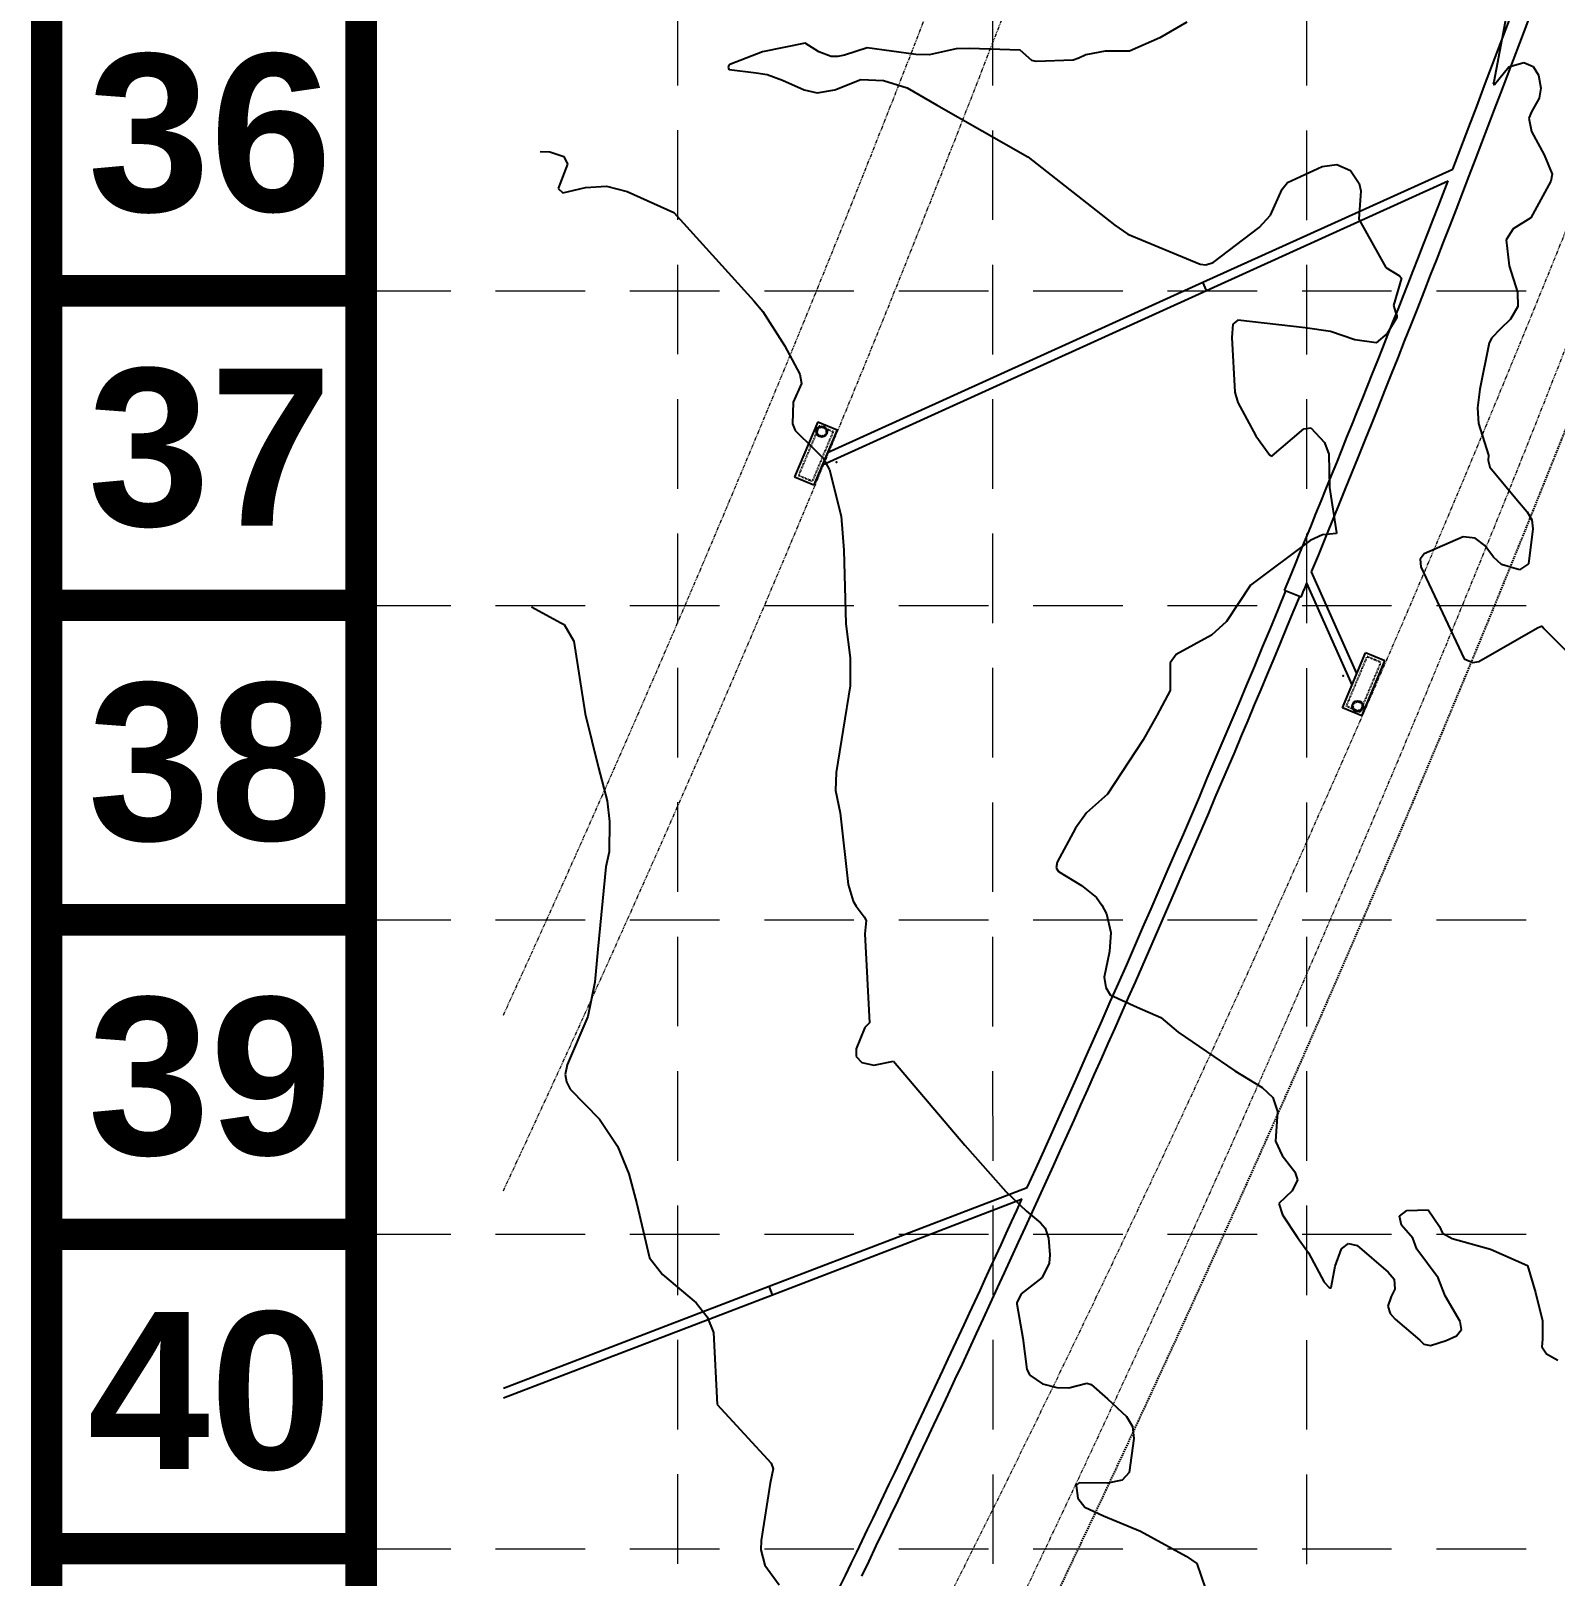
# Model space of a CAD drawing. Header units: inches. Extents: x 2520351 to 2523325, y 7106287 to 7111535.
# Drawn here: x 2520617.8 to 2520872.9, y 7107496.2 to 7107754.8 of the extents above; entities that cross this region are included whole.
import ezdxf
from ezdxf.enums import TextEntityAlignment as Align

# ---------------------------------------------------------------- set-up
doc = ezdxf.new("R2010")
doc.units = ezdxf.units.IN
doc.header["$MEASUREMENT"] = 0
for name, pattern in [('DASHED', [0.75, 0.5, -0.25]), ('HIDDEN', [0.375, 0.25, -0.125]), ('Xbndy-SC$0$HIDDEN', [0.375, 0.25, -0.125]), ('Xbndy-SC$0$PHANTOM2', [1.25, 0.625, -0.125, 0.125, -0.125, 0.125, -0.125]), ('xstorm-rr$0$HIDDEN4', [0.09375, 0.0625, -0.03125])]:
    doc.linetypes.add(name, pattern=pattern)
for name, color, linetype in [('BASE', 7, 'Continuous'), ('CONTOURS', 35, 'Continuous'), ('GRID', 254, 'DASHED'), ('Xbndy-SC$0$ESMT-WTR-RIDGE', 7, 'Xbndy-SC$0$HIDDEN'), ('XSITE-SC$0$bdy-65acres', 1, 'Continuous'), ('xstorm-rr$0$fut-stm-line', 251, 'Continuous'), ('xstorm-rr$0$storm-drain_a-PROP-PIPE', 251, 'Continuous')]:
    doc.layers.add(name, color=color, linetype=linetype)
doc.layers.add('Xbndy-SC$0$ROW-EX', color=5, linetype='Xbndy-SC$0$PHANTOM2', lineweight=0)
doc.styles.get("Standard").update_dxf_attribs({"font": 'ARIALBD.TTF'})

# ---------------------------------------------------------------- blocks, each defined once
blk = doc.blocks.new('xstorm-rr$0$10recinlet')
for p, q in [((2, -5), (2, 5)), ((5.5, 5), (2, 5)), ((5.5, -5), (5.5, 5)), ((5.5, -5), (2, -5))]:
    blk.add_line(p, q)
at = {"linetype": 'xstorm-rr$0$HIDDEN4'}
for p, q in [((5, 4.5), (2.5, 4.5)), ((2.5, -4.5), (2.5, 4.5)), ((5, -4.5), (5, 4.5)), ((5, -4.5), (2.5, -4.5))]:
    blk.add_line(p, q, dxfattribs=at)
blk.add_circle((4.25, -3.75), 0.917)
blk.add_circle((4.25, -3.75), 0.75, dxfattribs=at)
blk.add_point((0, 0))

msp = doc.modelspace()

# ---------------------------------------------------------------- linework, layer by layer
at = {"layer": 'BASE', "const_width": 5.26}
for points in [[(2522726.09, 7106289.98), (2522726.09, 7109659.08), (2520620.41, 7109659.08), (2520620.41, 7106289.98)], [(2522673.45, 7106342.62), (2522673.45, 7109606.44), (2520673.05, 7109606.44), (2520673.05, 7106342.62)]]:
    msp.add_lwpolyline(points, close=True, dxfattribs=at)
for points in [[(2520673.05, 7107711.32), (2520620.41, 7107711.32)], [(2520673.05, 7107658.67), (2520620.41, 7107658.67)], [(2520673.05, 7107606.03), (2520620.41, 7107606.03)], [(2520673.05, 7107553.39), (2520620.41, 7107553.39)], [(2520673.05, 7107500.75), (2520620.41, 7107500.75)]]:
    msp.add_lwpolyline(points, dxfattribs=at)
at = {"layer": 'CONTOURS'}
for p, q in [((2520864.92, 7107758.43, 727), (2520862.63, 7107746.31, 727)), ((2520811.29, 7107756.28, 728), (2520806.76, 7107753.66, 728)), ((2520747.4, 7107752.8, 728), (2520740.26, 7107751.34, 728)), ((2520749.64, 7107751.33, 728), (2520747.4, 7107752.8, 728)), ((2520757.73, 7107752.01, 728), (2520753.94, 7107750.77, 728)), ((2520765.93, 7107750.87, 728), (2520757.73, 7107752.01, 728)), ((2520806.76, 7107753.66, 728), (2520801.69, 7107751.45, 728)), ((2520740.26, 7107751.34, 728), (2520734.79, 7107749.23, 728)), ((2520751.72, 7107750.55, 728), (2520749.64, 7107751.33, 728)), ((2520752.82, 7107750.56, 728), (2520751.72, 7107750.55, 728)), ((2520753.94, 7107750.77, 728), (2520752.82, 7107750.56, 728)), ((2520768.15, 7107750.86, 728), (2520765.93, 7107750.87, 728)), ((2520772.64, 7107751.85, 728), (2520768.15, 7107750.86, 728)), ((2520774.85, 7107751.91, 728), (2520772.64, 7107751.85, 728)), ((2520783.37, 7107751.61, 728), (2520774.85, 7107751.91, 728)), ((2520785.33, 7107749.89, 728), (2520783.37, 7107751.61, 728)), ((2520786.02, 7107749.72, 728), (2520785.33, 7107749.89, 728)), ((2520792.24, 7107749.92, 728), (2520786.02, 7107749.72, 728)), ((2520793.21, 7107750.26, 728), (2520792.24, 7107749.92, 728)), ((2520794.34, 7107750.85, 728), (2520793.21, 7107750.26, 728)), ((2520797.6, 7107751.42, 728), (2520794.34, 7107750.85, 728)), ((2520801.69, 7107751.45, 728), (2520797.6, 7107751.42, 728)), ((2520865.15, 7107748.82, 727), (2520867.67, 7107749.57, 727)), ((2520867.67, 7107749.57, 727), (2520869.24, 7107748.88, 727)), ((2520734.56, 7107748.92, 728), (2520734.49, 7107748.64, 728)), ((2520734.49, 7107748.64, 728), (2520734.65, 7107748.4, 728)), ((2520734.79, 7107749.23, 728), (2520734.56, 7107748.92, 728)), ((2520734.65, 7107748.4, 728), (2520739.17, 7107747.81, 728)), ((2520739.17, 7107747.81, 728), (2520741.02, 7107747.56, 728)), ((2520741.02, 7107747.56, 728), (2520743.56, 7107746.61, 728)), ((2520862.79, 7107745.89, 727), (2520865.15, 7107748.82, 727)), ((2520869.24, 7107748.88, 727), (2520870.14, 7107747.41, 727)), ((2520870.14, 7107747.41, 727), (2520870.55, 7107745.23, 727)), ((2520743.56, 7107746.61, 728), (2520747.22, 7107744.99, 728)), ((2520747.22, 7107744.99, 728), (2520749.37, 7107744.48, 728)), ((2520749.37, 7107744.48, 728), (2520752.33, 7107745, 728)), ((2520752.33, 7107745, 728), (2520756.71, 7107746.68, 728)), ((2520756.71, 7107746.68, 728), (2520760.49, 7107746.56, 728)), ((2520760.49, 7107746.56, 728), (2520764.47, 7107745.3, 728)), ((2520764.47, 7107745.3, 728), (2520769.36, 7107742.45, 728)), ((2520862.63, 7107746.31, 727), (2520862.56, 7107745.94, 727)), ((2520862.56, 7107745.94, 727), (2520862.58, 7107745.91, 727)), ((2520862.58, 7107745.91, 727), (2520862.66, 7107745.88, 727)), ((2520862.66, 7107745.88, 727), (2520862.79, 7107745.89, 727)), ((2520870.55, 7107745.23, 727), (2520870.27, 7107743.6, 727)), ((2520769.36, 7107742.45, 728), (2520784.65, 7107733.75, 728)), ((2520870.27, 7107743.6, 727), (2520868.95, 7107741.28, 727)), ((2520868.95, 7107741.28, 727), (2520868.54, 7107740.23, 727)), ((2520868.54, 7107740.23, 727), (2520868.95, 7107737.99, 727)), ((2520868.95, 7107737.99, 727), (2520871.07, 7107734.11, 727)), ((2520703.02, 7107734.67, 729), (2520704.64, 7107734.62, 729)), ((2520704.64, 7107734.62, 729), (2520707, 7107733.84, 729)), ((2520707, 7107733.84, 729), (2520707.62, 7107732.52, 729)), ((2520871.07, 7107734.11, 727), (2520872.43, 7107730.87, 727)), ((2520707.62, 7107732.52, 729), (2520706.02, 7107728.47, 729)), ((2520784.65, 7107733.75, 728), (2520799.21, 7107722.3, 728)), ((2520828.13, 7107729.45, 728), (2520833.9, 7107732.13, 728)), ((2520833.9, 7107732.13, 728), (2520836.38, 7107732.5, 728)), ((2520836.38, 7107732.5, 728), (2520838.65, 7107731.46, 728)), ((2520838.65, 7107731.46, 728), (2520840.14, 7107729.31, 728)), ((2520710.61, 7107728.61, 729), (2520714.14, 7107728.85, 729)), ((2520714.14, 7107728.85, 729), (2520717.57, 7107727.97, 729)), ((2520827.23, 7107728.33, 728), (2520828.13, 7107729.45, 728)), ((2520840.14, 7107729.31, 728), (2520840.42, 7107728.06, 728)), ((2520872.22, 7107729.68, 727), (2520868.87, 7107723.52, 727)), ((2520872.43, 7107730.87, 727), (2520872.22, 7107729.68, 727)), ((2520706.02, 7107728.47, 729), (2520706.8, 7107727.75, 729)), ((2520706.8, 7107727.75, 729), (2520710.61, 7107728.61, 729)), ((2520717.57, 7107727.97, 729), (2520725.38, 7107724.45, 729)), ((2520825.29, 7107723.97, 728), (2520827.23, 7107728.33, 728)), ((2520840.42, 7107728.06, 728), (2520840.04, 7107723.31, 728)), ((2520725.38, 7107724.45, 729), (2520738.81, 7107709.66, 729)), ((2520823.38, 7107721.92, 728), (2520825.29, 7107723.97, 728)), ((2520868.87, 7107723.52, 727), (2520865.88, 7107721.72, 727)), ((2520799.21, 7107722.3, 728), (2520801.38, 7107720.81, 728)), ((2520815.69, 7107716.06, 728), (2520823.38, 7107721.92, 728)), ((2520840.04, 7107723.31, 728), (2520844.6, 7107715.23, 728)), ((2520865.88, 7107721.72, 727), (2520864.74, 7107719.88, 727)), ((2520801.38, 7107720.81, 728), (2520813.49, 7107715.8, 728)), ((2520864.74, 7107719.88, 727), (2520865.25, 7107715.51, 727)), ((2520813.49, 7107715.8, 728), (2520814.45, 7107715.66, 728)), ((2520814.45, 7107715.66, 728), (2520815.69, 7107716.06, 728)), ((2520844.6, 7107715.23, 728), (2520846.84, 7107713.84, 728)), ((2520847.18, 7107713.44, 728), (2520845.84, 7107708.88, 728)), ((2520846.84, 7107713.84, 728), (2520847.17, 7107713.5, 728)), ((2520847.17, 7107713.5, 728), (2520847.18, 7107713.44, 728)), ((2520865.25, 7107715.51, 727), (2520866.62, 7107711.12, 727)), ((2520866.62, 7107711.12, 727), (2520866.68, 7107708.69, 727)), ((2520738.81, 7107709.66, 729), (2520740.32, 7107707.88, 729)), ((2520845.84, 7107708.88, 728), (2520846.18, 7107707.78, 728)), ((2520866.68, 7107708.69, 727), (2520865.45, 7107706.58, 727)), ((2520740.32, 7107707.88, 729), (2520743.9, 7107702.19, 729)), ((2520818.95, 7107705.77, 728), (2520818.81, 7107703.51, 728)), ((2520819.83, 7107706.43, 728), (2520818.95, 7107705.77, 728)), ((2520831.06, 7107705.15, 728), (2520819.83, 7107706.43, 728)), ((2520846.44, 7107706.86, 728), (2520844.8, 7107704.16, 728)), ((2520846.18, 7107707.78, 728), (2520846.42, 7107707.13, 728)), ((2520846.42, 7107707.13, 728), (2520846.44, 7107706.86, 728)), ((2520865.45, 7107706.58, 727), (2520863.71, 7107704.92, 727)), ((2520818.81, 7107703.51, 728), (2520819.28, 7107694.35, 728)), ((2520835.3, 7107704.54, 728), (2520831.06, 7107705.15, 728)), ((2520839.41, 7107703.11, 728), (2520835.3, 7107704.54, 728)), ((2520842.95, 7107702.64, 728), (2520839.41, 7107703.11, 728)), ((2520844.8, 7107704.16, 728), (2520842.95, 7107702.64, 728)), ((2520862.31, 7107703.46, 727), (2520861.86, 7107702.64, 727)), ((2520863.71, 7107704.92, 727), (2520862.31, 7107703.46, 727)), ((2520743.9, 7107702.19, 729), (2520746.47, 7107697.38, 729)), ((2520861.86, 7107702.64, 727), (2520860.32, 7107694.84, 727)), ((2520746.78, 7107695.79, 729), (2520745.38, 7107692.71, 729)), ((2520746.47, 7107697.38, 729), (2520746.78, 7107695.79, 729)), ((2520745.38, 7107692.71, 729), (2520745.28, 7107689.08, 729)), ((2520819.28, 7107694.35, 728), (2520819.79, 7107692.64, 728)), ((2520819.79, 7107692.64, 728), (2520822.83, 7107687.05, 728)), ((2520860.32, 7107694.84, 727), (2520859.93, 7107691.73, 727)), ((2520859.93, 7107691.73, 727), (2520860.07, 7107689.12, 727)), ((2520745.28, 7107689.08, 729), (2520745.73, 7107687.96, 729)), ((2520745.73, 7107687.96, 729), (2520748.78, 7107684.93, 729)), ((2520827.08, 7107684.99, 728), (2520830.87, 7107688.25, 728)), ((2520830.87, 7107688.25, 728), (2520832.02, 7107688.4, 728)), ((2520832.02, 7107688.4, 728), (2520834.32, 7107685.91, 728)), ((2520860.07, 7107689.12, 727), (2520861.79, 7107683.81, 727)), ((2520748.78, 7107684.93, 729), (2520750.41, 7107683.32, 729)), ((2520822.83, 7107687.05, 728), (2520825.16, 7107683.8, 728)), ((2520825.53, 7107683.68, 728), (2520827.08, 7107684.99, 728)), ((2520834.32, 7107685.91, 728), (2520835.06, 7107683.98, 728)), ((2520750.41, 7107683.32, 729), (2520751.46, 7107681.34, 729)), ((2520825.16, 7107683.8, 728), (2520825.4, 7107683.67, 728)), ((2520825.4, 7107683.67, 728), (2520825.53, 7107683.68, 728)), ((2520835.06, 7107683.98, 728), (2520835.14, 7107678.41, 728)), ((2520861.79, 7107683.81, 727), (2520861.71, 7107682.94, 727)), ((2520861.71, 7107682.94, 727), (2520861.96, 7107681.78, 727)), ((2520751.46, 7107681.34, 729), (2520753.38, 7107673.62, 729)), ((2520861.96, 7107681.78, 727), (2520866.62, 7107676.2, 727)), ((2520835.14, 7107678.41, 728), (2520836.33, 7107670.81, 728)), ((2520866.62, 7107676.2, 727), (2520868.24, 7107674.34, 727)), ((2520868.24, 7107674.34, 727), (2520869.01, 7107673, 727)), ((2520753.38, 7107673.62, 729), (2520753.85, 7107667.89, 729)), ((2520869.01, 7107673, 727), (2520869.19, 7107671.47, 727)), ((2520831.89, 7107669.54, 728), (2520821.94, 7107662.07, 728)), ((2520833.95, 7107670.46, 728), (2520831.89, 7107669.54, 728)), ((2520836.31, 7107670.72, 728), (2520833.95, 7107670.46, 728)), ((2520836.33, 7107670.81, 728), (2520836.31, 7107670.72, 728)), ((2520857.52, 7107670.15, 727), (2520850.97, 7107667.28, 727)), ((2520859.55, 7107669.9, 727), (2520857.52, 7107670.15, 727)), ((2520861.14, 7107668.69, 727), (2520859.55, 7107669.9, 727)), ((2520869.19, 7107671.47, 727), (2520868.48, 7107665.61, 727)), ((2520753.85, 7107667.89, 729), (2520754.21, 7107655.56, 729)), ((2520850.97, 7107667.28, 727), (2520850.3, 7107666.38, 727)), ((2520862.59, 7107666.76, 727), (2520861.14, 7107668.69, 727)), ((2520863.95, 7107665.52, 727), (2520862.59, 7107666.76, 727)), ((2520850.3, 7107666.38, 727), (2520850.41, 7107665.14, 727)), ((2520850.41, 7107665.14, 727), (2520857.7, 7107649.7, 727)), ((2520866.94, 7107664.6, 727), (2520863.95, 7107665.52, 727)), ((2520868.48, 7107665.61, 727), (2520866.94, 7107664.6, 727)), ((2520821.94, 7107662.07, 728), (2520817.92, 7107655.97, 728)), ((2520701.58, 7107658.43, 730), (2520706.48, 7107655.74, 730)), ((2520706.48, 7107655.74, 730), (2520707.02, 7107655.49, 730)), ((2520707.02, 7107655.49, 730), (2520708.67, 7107652.68, 730)), ((2520754.21, 7107655.56, 729), (2520754.89, 7107649.91, 729)), ((2520815.39, 7107653.66, 728), (2520809.49, 7107650.44, 728)), ((2520817.92, 7107655.97, 728), (2520815.39, 7107653.66, 728)), ((2520860.16, 7107649.27, 727), (2520869.96, 7107654.91, 727)), ((2520869.96, 7107654.91, 727), (2520870.44, 7107655.13, 727)), ((2520870.44, 7107655.13, 727), (2520870.66, 7107655.21, 727)), ((2520870.66, 7107655.21, 727), (2520870.75, 7107655.17, 727)), ((2520870.75, 7107655.17, 727), (2520871.05, 7107654.82, 727)), ((2520871.05, 7107654.82, 727), (2520878.78, 7107647.08, 727)), ((2520708.67, 7107652.68, 730), (2520710.54, 7107640.51, 730)), ((2520754.89, 7107649.91, 729), (2520754.92, 7107645.19, 729)), ((2520808.5, 7107649.06, 728), (2520808.47, 7107644.44, 728)), ((2520809.49, 7107650.44, 728), (2520808.5, 7107649.06, 728)), ((2520857.7, 7107649.7, 727), (2520859.14, 7107649.13, 727)), ((2520859.14, 7107649.13, 727), (2520860.16, 7107649.27, 727)), ((2520754.92, 7107645.19, 729), (2520752.54, 7107630.69, 729)), ((2520808.47, 7107644.44, 728), (2520806.24, 7107640.23, 728)), ((2520710.54, 7107640.51, 730), (2520712.77, 7107631.49, 730)), ((2520806.24, 7107640.23, 728), (2520803.96, 7107636.13, 728)), ((2520803.96, 7107636.13, 728), (2520797.97, 7107627.06, 728)), ((2520712.77, 7107631.49, 730), (2520714.21, 7107625.92, 730)), ((2520752.54, 7107630.69, 729), (2520752.47, 7107627.69, 729)), ((2520714.21, 7107625.92, 730), (2520714.62, 7107622.48, 730)), ((2520752.47, 7107627.69, 729), (2520753.25, 7107623.92, 729)), ((2520797.97, 7107627.06, 728), (2520794.46, 7107623.92, 728)), ((2520753.25, 7107623.92, 729), (2520754.55, 7107611.96, 729)), ((2520794.46, 7107623.92, 728), (2520792.61, 7107621.39, 728)), ((2520714.62, 7107622.48, 730), (2520714.56, 7107617.4, 730)), ((2520792.61, 7107621.39, 728), (2520789.54, 7107615.69, 728)), ((2520714, 7107614.9, 730), (2520712.68, 7107601.13, 730)), ((2520714.56, 7107617.4, 730), (2520714, 7107614.9, 730)), ((2520789.54, 7107615.69, 728), (2520789.42, 7107614.75, 728)), ((2520789.42, 7107614.75, 728), (2520789.76, 7107614.1, 728)), ((2520789.76, 7107614.1, 728), (2520793.65, 7107611.76, 728)), ((2520754.55, 7107611.96, 729), (2520755.39, 7107609.15, 729)), ((2520793.65, 7107611.76, 728), (2520796.12, 7107609.75, 728)), ((2520796.12, 7107609.75, 728), (2520797.04, 7107608.47, 728)), ((2520755.39, 7107609.15, 729), (2520755.93, 7107608.32, 729)), ((2520755.93, 7107608.32, 729), (2520757.28, 7107606.55, 729)), ((2520797.04, 7107608.47, 728), (2520797.8, 7107607.05, 728)), ((2520757.28, 7107606.55, 729), (2520757.57, 7107605.91, 729)), ((2520757.57, 7107605.91, 729), (2520757.36, 7107603.7, 729)), ((2520797.8, 7107607.05, 728), (2520798.55, 7107603.93, 728)), ((2520757.36, 7107603.7, 729), (2520758.12, 7107588.79, 729)), ((2520798.55, 7107603.93, 728), (2520798.34, 7107600.72, 728)), ((2520712.68, 7107601.13, 730), (2520712.15, 7107595.57, 730)), ((2520798.34, 7107600.72, 728), (2520797.45, 7107596.43, 728)), ((2520712.15, 7107595.57, 730), (2520711.02, 7107589.83, 730)), ((2520797.45, 7107596.43, 728), (2520797.7, 7107594.7, 728)), ((2520797.7, 7107594.7, 728), (2520798.44, 7107593.47, 728)), ((2520798.44, 7107593.47, 728), (2520802.97, 7107591.42, 728)), ((2520711.02, 7107589.83, 730), (2520707.53, 7107581.74, 730)), ((2520802.97, 7107591.42, 728), (2520806.9, 7107589.65, 728)), ((2520806.9, 7107589.65, 728), (2520809.83, 7107587.21, 728)), ((2520757.38, 7107588.02, 729), (2520755.93, 7107584.45, 729)), ((2520758.12, 7107588.79, 729), (2520757.38, 7107588.02, 729)), ((2520809.83, 7107587.21, 728), (2520819.28, 7107580.73, 728)), ((2520755.93, 7107584.45, 729), (2520755.93, 7107583.13, 729)), ((2520707.53, 7107581.74, 730), (2520707.21, 7107580.15, 730)), ((2520755.93, 7107583.13, 729), (2520756.84, 7107582.16, 729)), ((2520756.84, 7107582.16, 729), (2520758.88, 7107581.68, 729)), ((2520758.88, 7107581.68, 729), (2520762.15, 7107582.36, 729)), ((2520762.15, 7107582.36, 729), (2520774.13, 7107568.3, 729)), ((2520707.21, 7107580.15, 730), (2520707.42, 7107578.92, 730)), ((2520707.42, 7107578.92, 730), (2520708.05, 7107577.7, 730)), ((2520819.28, 7107580.73, 728), (2520823.9, 7107577.97, 728)), ((2520708.05, 7107577.7, 730), (2520712.95, 7107572.63, 730)), ((2520823.9, 7107577.97, 728), (2520825.65, 7107576.29, 728)), ((2520825.65, 7107576.29, 728), (2520826.47, 7107573.94, 728)), ((2520826.47, 7107573.94, 728), (2520826.12, 7107568.97, 728)), ((2520712.95, 7107572.63, 730), (2520715.94, 7107568.11, 730)), ((2520774.13, 7107568.3, 729), (2520780.96, 7107560.54, 729)), ((2520826.12, 7107568.97, 728), (2520827.24, 7107566.56, 728)), ((2520715.94, 7107568.11, 730), (2520717.88, 7107563.48, 730)), ((2520827.24, 7107566.56, 728), (2520829.35, 7107563.86, 728)), ((2520717.88, 7107563.48, 730), (2520719.22, 7107558.49, 730)), ((2520829.35, 7107563.86, 728), (2520829.81, 7107562.49, 728)), ((2520780.96, 7107560.54, 729), (2520784.44, 7107557.24, 729)), ((2520828.91, 7107560.67, 728), (2520826.64, 7107558.53, 728)), ((2520829.81, 7107562.49, 728), (2520828.91, 7107560.67, 728)), ((2520719.22, 7107558.49, 730), (2520721.31, 7107549.42, 730)), ((2520826.64, 7107558.53, 728), (2520827.3, 7107556.66, 728)), ((2520784.44, 7107557.24, 729), (2520786.75, 7107555.29, 729)), ((2520827.3, 7107556.66, 728), (2520829.8, 7107552.85, 728)), ((2520846.88, 7107556.41, 728), (2520848.08, 7107557.35, 728)), ((2520847.2, 7107554.92, 728), (2520846.88, 7107556.41, 728)), ((2520848.08, 7107557.35, 728), (2520851.68, 7107557.47, 728)), ((2520851.68, 7107557.47, 728), (2520853.58, 7107554.66, 728)), ((2520786.75, 7107555.29, 729), (2520787.55, 7107554.39, 729)), ((2520787.55, 7107554.39, 729), (2520788.13, 7107552.75, 729)), ((2520829.8, 7107552.85, 728), (2520831.64, 7107550.25, 728)), ((2520849.12, 7107552.75, 728), (2520847.2, 7107554.92, 728)), ((2520853.58, 7107554.66, 728), (2520854.05, 7107553.59, 728)), ((2520854.05, 7107553.59, 728), (2520855.66, 7107552.65, 728)), ((2520788.13, 7107552.75, 729), (2520788.34, 7107549.95, 729)), ((2520831.64, 7107550.25, 728), (2520834.23, 7107545.37, 728)), ((2520836.09, 7107548.05, 728), (2520837.17, 7107550.97, 728)), ((2520837.17, 7107550.97, 728), (2520838.35, 7107551.86, 728)), ((2520838.35, 7107551.86, 728), (2520839.79, 7107551.51, 728)), ((2520839.79, 7107551.51, 728), (2520844.99, 7107547.05, 728)), ((2520849.78, 7107550.87, 728), (2520849.12, 7107552.75, 728)), ((2520853.32, 7107546.11, 728), (2520849.78, 7107550.87, 728)), ((2520855.66, 7107552.65, 728), (2520862.11, 7107550.87, 728)), ((2520862.11, 7107550.87, 728), (2520868.31, 7107548.18, 728)), ((2520721.31, 7107549.42, 730), (2520723.47, 7107546.67, 730)), ((2520788.21, 7107548.54, 729), (2520787.05, 7107546.15, 729)), ((2520788.34, 7107549.95, 729), (2520788.21, 7107548.54, 729)), ((2520835.4, 7107544.49, 728), (2520836.09, 7107548.05, 728)), ((2520868.31, 7107548.18, 728), (2520869.61, 7107543.66, 728)), ((2520723.47, 7107546.67, 730), (2520729.15, 7107541.89, 730)), ((2520787.05, 7107546.15, 729), (2520783.55, 7107543.4, 729)), ((2520834.23, 7107545.37, 728), (2520835.1, 7107544.45, 728)), ((2520844.99, 7107547.05, 728), (2520845.96, 7107545.88, 728)), ((2520845.96, 7107545.88, 728), (2520846.09, 7107544.17, 728)), ((2520854.5, 7107543.1, 728), (2520853.32, 7107546.11, 728)), ((2520783.55, 7107543.4, 729), (2520782.8, 7107541.89, 729)), ((2520835.1, 7107544.45, 728), (2520835.26, 7107544.41, 728)), ((2520835.26, 7107544.41, 728), (2520835.33, 7107544.43, 728)), ((2520835.33, 7107544.43, 728), (2520835.4, 7107544.49, 728)), ((2520845.47, 7107542.96, 728), (2520844.9, 7107541.35, 728)), ((2520846.09, 7107544.17, 728), (2520845.47, 7107542.96, 728)), ((2520857.04, 7107538.79, 728), (2520854.5, 7107543.1, 728)), ((2520869.61, 7107543.66, 728), (2520870.79, 7107538.9, 728)), ((2520729.15, 7107541.89, 730), (2520730.99, 7107539.58, 730)), ((2520782.8, 7107541.89, 729), (2520782.82, 7107541.75, 729)), ((2520782.82, 7107541.75, 729), (2520783.81, 7107535.97, 729)), ((2520844.9, 7107541.35, 728), (2520845.3, 7107540.1, 728)), ((2520845.3, 7107540.1, 728), (2520846.15, 7107539.17, 728)), ((2520730.99, 7107539.58, 730), (2520732.03, 7107536.93, 730)), ((2520846.15, 7107539.17, 728), (2520850.28, 7107535.67, 728)), ((2520856.4, 7107536.4, 728), (2520857.27, 7107537.45, 728)), ((2520857.27, 7107537.45, 728), (2520857.04, 7107538.79, 728)), ((2520870.79, 7107538.9, 728), (2520870.83, 7107535.8, 728)), ((2520732.03, 7107536.93, 730), (2520732.65, 7107524.87, 730)), ((2520783.81, 7107535.97, 729), (2520784.51, 7107530.73, 729)), ((2520850.28, 7107535.67, 728), (2520850.94, 7107534.99, 728)), ((2520850.94, 7107534.99, 728), (2520852.07, 7107534.79, 728)), ((2520852.07, 7107534.79, 728), (2520854.66, 7107535.61, 728)), ((2520854.66, 7107535.61, 728), (2520856.4, 7107536.4, 728)), ((2520870.83, 7107535.8, 728), (2520870.68, 7107534.54, 728)), ((2520870.68, 7107534.54, 728), (2520871.48, 7107533.35, 728)), ((2520871.48, 7107533.35, 728), (2520873.39, 7107532.28, 728)), ((2520784.51, 7107530.73, 729), (2520784.97, 7107529.82, 729)), ((2520784.97, 7107529.82, 729), (2520787.13, 7107528.35, 729)), ((2520787.13, 7107528.35, 729), (2520789.48, 7107527.71, 729)), ((2520789.48, 7107527.71, 729), (2520791.5, 7107527.7, 729)), ((2520791.5, 7107527.7, 729), (2520794.53, 7107528.44, 729)), ((2520794.53, 7107528.44, 729), (2520795.25, 7107528.25, 729)), ((2520795.25, 7107528.25, 729), (2520797.97, 7107525.82, 729)), ((2520732.65, 7107524.87, 730), (2520741.66, 7107515.04, 730)), ((2520797.97, 7107525.82, 729), (2520801.14, 7107522.88, 729)), ((2520801.14, 7107522.88, 729), (2520802.19, 7107521.19, 729)), ((2520802.4, 7107519.21, 729), (2520801.59, 7107513.51, 729)), ((2520802.19, 7107521.19, 729), (2520802.4, 7107519.21, 729)), ((2520742.02, 7107514.13, 730), (2520741.53, 7107511.69, 730)), ((2520741.66, 7107515.04, 730), (2520742.02, 7107514.13, 730)), ((2520741.53, 7107511.69, 730), (2520740.03, 7107502.1, 730)), ((2520793.27, 7107511.78, 729), (2520792.75, 7107511.33, 729)), ((2520797.98, 7107511.72, 729), (2520793.27, 7107511.78, 729)), ((2520800.43, 7107512.24, 729), (2520797.98, 7107511.72, 729)), ((2520801.59, 7107513.51, 729), (2520800.43, 7107512.24, 729)), ((2520792.75, 7107511.33, 729), (2520793.01, 7107509.18, 729)), ((2520793.01, 7107509.18, 729), (2520794.21, 7107507.71, 729)), ((2520794.21, 7107507.71, 729), (2520797.3, 7107506.26, 729)), ((2520797.3, 7107506.26, 729), (2520803.52, 7107503.7, 729)), ((2520803.52, 7107503.7, 729), (2520811.17, 7107499.51, 729)), ((2520740.03, 7107502.1, 730), (2520739.98, 7107500.53, 730)), ((2520739.98, 7107500.53, 730), (2520740.62, 7107497.98, 730)), ((2520811.17, 7107499.51, 729), (2520812.93, 7107498.25, 729)), ((2520740.62, 7107497.98, 730), (2520743.02, 7107494.69, 730)), ((2520812.93, 7107498.25, 729), (2520814.41, 7107494.01, 729))]:
    msp.add_line(p, q, dxfattribs=at)
at = {"layer": 'GRID', "color": 252, "linetype": 'HIDDEN', "lineweight": 0, "ltscale": 60}
for p, q in [((2520726.17, 7106553.2), (2520725.89, 7109604.46)), ((2520779.04, 7106553.19), (2520778.38, 7109604.43)), ((2520831.52, 7106553.18), (2520831.04, 7109604.3)), ((2520673.05, 7107711.32), (2522673.45, 7107711.32)), ((2520673.05, 7107658.67), (2522673.45, 7107658.67)), ((2520673.05, 7107606.03), (2522673.45, 7107606.03)), ((2520673.05, 7107553.39), (2522673.45, 7107553.39)), ((2520673.05, 7107500.75), (2522673.45, 7107500.75))]:
    msp.add_line(p, q, dxfattribs=at)
at = {"layer": 'Xbndy-SC$0$ESMT-WTR-RIDGE', "color": 0}
msp.add_arc((2517933.39, 7108856.88), 3165, 330.82487, 358.54955, dxfattribs=at)
at = {"layer": 'Xbndy-SC$0$ROW-EX', "color": 0}
for centre, radius, start, end in [((2517933.39, 7108856.88), 3040, 335.37242, 0.62016), ((2518054.6, 7108856.49), 3040, 330.36166, 0.62016), ((2517942.97, 7108848.18), 3040, 334.94274, 0.62016), ((2517933.39, 7108856.88), 3160, 330.98766, 358.42365)]:
    msp.add_arc(centre, radius, start, end, dxfattribs=at)
at = {"layer": 'XSITE-SC$0$bdy-65acres', "color": 7}
msp.add_arc((2517933.39, 7108856.88), 3360, 327.95888, 340.77224, dxfattribs=at)
at = {"layer": 'xstorm-rr$0$fut-stm-line', "color": 170, "flags": 128}
for points in [[(2520750.26, 7107682.21), (2520814.57, 7107711.38)], [(2520751.12, 7107684.25), (2520813.95, 7107712.75)], [(2520696.86, 7107527.6), (2520741.38, 7107544.67)], [(2520696.86, 7107525.99), (2520741.91, 7107543.27)]]:
    msp.add_lwpolyline(points, dxfattribs=at)
at = {"layer": 'xstorm-rr$0$storm-drain_a-PROP-PIPE', "color": 170, "flags": 128}
for points in [[(2520813.95, 7107712.75), (2520855.77, 7107731.72)], [(2520814.57, 7107711.38), (2520855, 7107729.72)], [(2520814.57, 7107711.38), (2520813.95, 7107712.75)], [(2520839.74, 7107647.25), (2520832.16, 7107664.29)], [(2520838.94, 7107645.35), (2520831.37, 7107662.38)], [(2520830.4, 7107660.03), (2520827.63, 7107661.18)], [(2520840.02, 7107646.62), (2520840.01, 7107646.63)], [(2520741.38, 7107544.67), (2520784.56, 7107561.24)], [(2520741.91, 7107543.27), (2520783.68, 7107559.29)], [(2520741.91, 7107543.27), (2520741.38, 7107544.67)]]:
    msp.add_lwpolyline(points, dxfattribs=at)
at = {"layer": 'xstorm-rr$0$storm-drain_a-PROP-PIPE', "color": 170}
for radius, start, end in [(3131.5, 338.9424, 341.1364), (3134.5, 337.63704, 341.11375), (3131.5, 337.55277, 338.90326), (3134.5, 337.55286, 337.59915), (3134.25, 334.26897, 337.55285), (3131.75, 335.56169, 337.55278), (3131.75, 333.05686, 335.52257)]:
    msp.add_arc((2517933.39, 7108856.88), radius, start, end, dxfattribs=at)

# ---------------------------------------------------------------- block references
at = {"layer": 'xstorm-rr$0$fut-stm-line', "color": 170, "rotation": 157.259485323273}
msp.add_blockref('xstorm-rr$0$10recinlet', (2520752.62, 7107682.66), dxfattribs=at)
at = {"layer": 'xstorm-rr$0$storm-drain_a-PROP-PIPE', "color": 170, "rotation": 337.2594853232729}
msp.add_blockref('xstorm-rr$0$10recinlet', (2520837.41, 7107646.89), dxfattribs=at)

# ---------------------------------------------------------------- texts
at = {"layer": 'BASE'}
for s, p in [('36', (2520647.74, 7107737.8)), ('37', (2520647.74, 7107685.16)), ('38', (2520647.74, 7107632.51)), ('39', (2520647.74, 7107579.87)), ('40', (2520647.74, 7107527.23))]:
    msp.add_text(s, height=26.321, dxfattribs=at).set_placement(p, align=Align.MIDDLE_CENTER)

doc.saveas('drawing.dxf')
